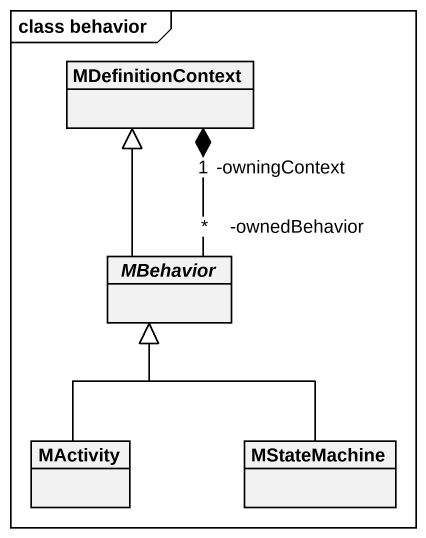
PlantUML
@startuml
mainframe class behavior
hide circle
hide empty members
class MDefinitionContext
abstract class MBehavior
class MActivity
class MStateMachine
MBehavior "-ownedBehavior\n*" -up-* "-owningContext\n1" MDefinitionContext
MBehavior -up-|> MDefinitionContext
MActivity -up-|> MBehavior
MStateMachine -up-|> MBehavior
@enduml
